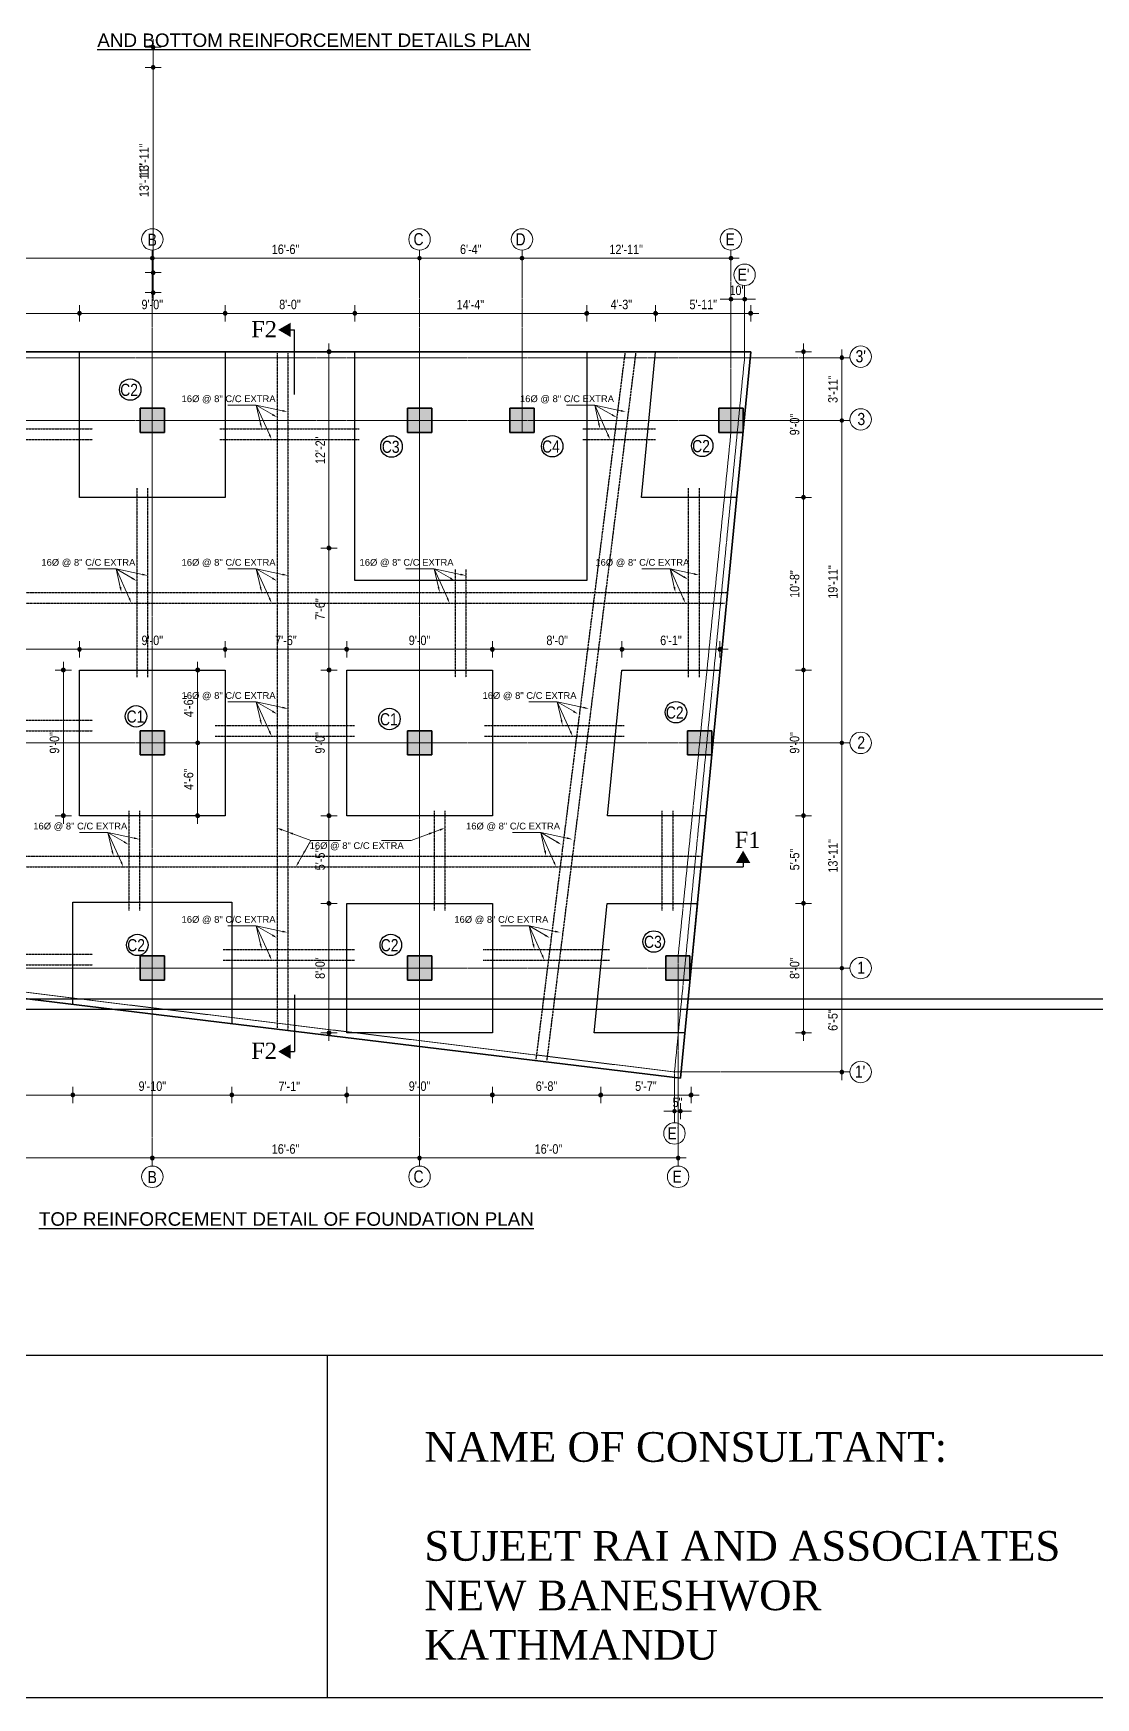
# Model space of a CAD drawing. Header units: inches. Extents: x 57837 to 133168, y 6972 to 27776.
# Drawn here: x 59194 to 59982, y 15631 to 16865 of the extents above; entities that cross this region are included whole.
import ezdxf

# ---------------------------------------------------------------- set-up
doc = ezdxf.new("R2010")
doc.units = ezdxf.units.IN
doc.header["$MEASUREMENT"] = 0
doc.linetypes.add('CENTER', pattern=[2, 1.25, -0.25, 0.25, -0.25])
doc.linetypes.add('CENTER2', pattern=[1.125, 0.75, -0.125, 0.125, -0.125])
for name, color, linetype, lineweight in [('0.15L', 210, 'Continuous', 15), ('CENTER', 9, 'CENTER', 5), ('col', 20, 'Continuous', 35), ('DIM', 2, 'Continuous', 13), ('rod position', 1, 'Continuous', 30)]:
    doc.layers.add(name, color=color, linetype=linetype, lineweight=lineweight)
doc.layers.add('LINE', color=3, linetype='Continuous')
doc.layers.add('text', color=255, linetype='Continuous')
doc.styles.add('Arial', font='arial.ttf', dxfattribs={"height": 6.5})
doc.styles.get("Standard").update_dxf_attribs({"font": 'ARIALN.TTF', "height": 7})
doc.styles.add('style1', font='times.ttf', dxfattribs={"height": 8})

msp = doc.modelspace()

# ---------------------------------------------------------------- hatches: boundary and pattern name
at = {"lineweight": 13}
h = msp.add_hatch(color=256, dxfattribs=at)
edge = h.paths.add_edge_path()
edge.add_arc((59282.6, 16854.7), 1.42, 0, 360)
h = msp.add_hatch(color=256, dxfattribs=at)
edge = h.paths.add_edge_path()
edge.add_arc((59282.6, 16839.8), 1.42, 0, 360)
h = msp.add_hatch(color=256, dxfattribs=at)
edge = h.paths.add_edge_path()
edge.add_arc((59282, 16698.3), 1.42, 0, 360)
h = msp.add_hatch(color=256, dxfattribs=at)
edge = h.paths.add_edge_path()
edge.add_arc((59282, 16698.3), 1.42, 0, 360)
h = msp.add_hatch(color=256, dxfattribs=at)
edge = h.paths.add_edge_path()
edge.add_arc((59480.2, 16698.3), 1.42, 0, 360)
h = msp.add_hatch(color=256, dxfattribs=at)
edge = h.paths.add_edge_path()
edge.add_arc((59480.2, 16698.3), 1.42, 0, 360)
h = msp.add_hatch(color=256, dxfattribs=at)
edge = h.paths.add_edge_path()
edge.add_arc((59556.2, 16698.3), 1.42, 0, 360)
h = msp.add_hatch(color=256, dxfattribs=at)
edge = h.paths.add_edge_path()
edge.add_arc((59556.2, 16698.3), 1.42, 0, 360)
h = msp.add_hatch(color=256, dxfattribs=at)
edge = h.paths.add_edge_path()
edge.add_arc((59711.2, 16698.3), 1.42, 0, 360)
h = msp.add_hatch(color=256, dxfattribs=at)
edge = h.paths.add_edge_path()
edge.add_arc((59282.6, 16687.6), 1.42, 0, 360)
h = msp.add_hatch(color=256, dxfattribs=at)
edge = h.paths.add_edge_path()
edge.add_arc((59282.6, 16672.8), 1.42, 0, 360)
h = msp.add_hatch(color=256, dxfattribs=at)
edge = h.paths.add_edge_path()
edge.add_arc((59228, 16657.4), 1.42, 0, 360)
h = msp.add_hatch(color=256, dxfattribs=at)
edge = h.paths.add_edge_path()
edge.add_arc((59228, 16657.4), 1.42, 0, 360)
h = msp.add_hatch(color=256, dxfattribs=at)
edge = h.paths.add_edge_path()
edge.add_arc((59336, 16657.4), 1.42, 0, 360)
h = msp.add_hatch(color=256, dxfattribs=at)
edge = h.paths.add_edge_path()
edge.add_arc((59336, 16657.4), 1.42, 0, 360)
h = msp.add_hatch(color=256, dxfattribs=at)
edge = h.paths.add_edge_path()
edge.add_arc((59432.2, 16657.4), 1.42, 0, 360)
h = msp.add_hatch(color=256, dxfattribs=at)
edge = h.paths.add_edge_path()
edge.add_arc((59432.2, 16657.4), 1.42, 0, 360)
h = msp.add_hatch(color=256, dxfattribs=at)
edge = h.paths.add_edge_path()
edge.add_arc((59604.2, 16657.4), 1.42, 0, 360)
h = msp.add_hatch(color=256, dxfattribs=at)
edge = h.paths.add_edge_path()
edge.add_arc((59604.2, 16657.4), 1.42, 0, 360)
h = msp.add_hatch(color=256, dxfattribs=at)
edge = h.paths.add_edge_path()
edge.add_arc((59655.3, 16657.4), 1.42, 0, 360)
h = msp.add_hatch(color=256, dxfattribs=at)
edge = h.paths.add_edge_path()
edge.add_arc((59655.3, 16657.4), 1.42, 0, 360)
h = msp.add_hatch(color=256, dxfattribs=at)
edge = h.paths.add_edge_path()
edge.add_arc((59711.2, 16667.9), 1.42, 0, 360)
h = msp.add_hatch(color=256, dxfattribs=at)
edge = h.paths.add_edge_path()
edge.add_arc((59721.3, 16667.9), 1.42, 0, 360)
h = msp.add_hatch(color=256, dxfattribs=at)
edge = h.paths.add_edge_path()
edge.add_arc((59725.8, 16657.4), 1.42, 0, 360)
h = msp.add_hatch(color=256, dxfattribs=at)
edge = h.paths.add_edge_path()
edge.add_arc((59413, 16629), 1.42, 0, 360)
h = msp.add_hatch(color=256, dxfattribs=at)
edge = h.paths.add_edge_path()
edge.add_arc((59765, 16629), 1.42, 0, 360)
h = msp.add_hatch(color=256, dxfattribs=at)
edge = h.paths.add_edge_path()
edge.add_arc((59793.4, 16624.5), 1.42, 0, 360)
h = msp.add_hatch(color=256, dxfattribs=at)
edge = h.paths.add_edge_path()
edge.add_arc((59793.4, 16578), 1.42, 0, 360)
h = msp.add_hatch(color=256, dxfattribs=at)
edge = h.paths.add_edge_path()
edge.add_arc((59793.4, 16578), 1.42, 0, 360)
h = msp.add_hatch(color=256, dxfattribs=at)
edge = h.paths.add_edge_path()
edge.add_arc((59765, 16521), 1.42, 0, 360)
h = msp.add_hatch(color=256, dxfattribs=at)
edge = h.paths.add_edge_path()
edge.add_arc((59765, 16521), 1.42, 0, 360)
h = msp.add_hatch(color=256, dxfattribs=at)
edge = h.paths.add_edge_path()
edge.add_arc((59413, 16483.4), 1.42, 0, 360)
h = msp.add_hatch(color=256, dxfattribs=at)
edge = h.paths.add_edge_path()
edge.add_arc((59413, 16483.4), 1.42, 0, 360)
h = msp.add_hatch(color=256, dxfattribs=at)
edge = h.paths.add_edge_path()
edge.add_arc((59228, 16408.4), 1.42, 0, 360)
h = msp.add_hatch(color=256, dxfattribs=at)
edge = h.paths.add_edge_path()
edge.add_arc((59228, 16408.4), 1.42, 0, 360)
h = msp.add_hatch(color=256, dxfattribs=at)
edge = h.paths.add_edge_path()
edge.add_arc((59336, 16408.4), 1.42, 0, 360)
h = msp.add_hatch(color=256, dxfattribs=at)
edge = h.paths.add_edge_path()
edge.add_arc((59336, 16408.4), 1.42, 0, 360)
h = msp.add_hatch(color=256, dxfattribs=at)
edge = h.paths.add_edge_path()
edge.add_arc((59426.2, 16408.4), 1.42, 0, 360)
h = msp.add_hatch(color=256, dxfattribs=at)
edge = h.paths.add_edge_path()
edge.add_arc((59426.2, 16408.4), 1.42, 0, 360)
h = msp.add_hatch(color=256, dxfattribs=at)
edge = h.paths.add_edge_path()
edge.add_arc((59534.2, 16408.4), 1.42, 0, 360)
h = msp.add_hatch(color=256, dxfattribs=at)
edge = h.paths.add_edge_path()
edge.add_arc((59534.2, 16408.4), 1.42, 0, 360)
h = msp.add_hatch(color=256, dxfattribs=at)
edge = h.paths.add_edge_path()
edge.add_arc((59630.3, 16408.4), 1.42, 0, 360)
h = msp.add_hatch(color=256, dxfattribs=at)
edge = h.paths.add_edge_path()
edge.add_arc((59630.3, 16408.4), 1.42, 0, 360)
h = msp.add_hatch(color=256, dxfattribs=at)
edge = h.paths.add_edge_path()
edge.add_arc((59703, 16408.4), 1.42, 0, 360)
h = msp.add_hatch(color=256, dxfattribs=at)
edge = h.paths.add_edge_path()
edge.add_arc((59216, 16393), 1.42, 0, 360)
h = msp.add_hatch(color=256, dxfattribs=at)
edge = h.paths.add_edge_path()
edge.add_arc((59315.6, 16393), 1.42, 0, 360)
h = msp.add_hatch(color=256, dxfattribs=at)
edge = h.paths.add_edge_path()
edge.add_arc((59413, 16393), 1.42, 0, 360)
h = msp.add_hatch(color=256, dxfattribs=at)
edge = h.paths.add_edge_path()
edge.add_arc((59413, 16393), 1.42, 0, 360)
h = msp.add_hatch(color=256, dxfattribs=at)
edge = h.paths.add_edge_path()
edge.add_arc((59765, 16393), 1.42, 0, 360)
h = msp.add_hatch(color=256, dxfattribs=at)
edge = h.paths.add_edge_path()
edge.add_arc((59765, 16393), 1.42, 0, 360)
h = msp.add_hatch(color=256, dxfattribs=at)
edge = h.paths.add_edge_path()
edge.add_arc((59315.6, 16339), 1.42, 0, 360)
h = msp.add_hatch(color=256, dxfattribs=at)
edge = h.paths.add_edge_path()
edge.add_arc((59315.6, 16339), 1.42, 0, 360)
h = msp.add_hatch(color=256, dxfattribs=at)
edge = h.paths.add_edge_path()
edge.add_arc((59793.4, 16339), 1.42, 0, 360)
h = msp.add_hatch(color=256, dxfattribs=at)
edge = h.paths.add_edge_path()
edge.add_arc((59793.4, 16339), 1.42, 0, 360)
h = msp.add_hatch(color=256, dxfattribs=at)
edge = h.paths.add_edge_path()
edge.add_arc((59216, 16285), 1.42, 0, 360)
h = msp.add_hatch(color=256, dxfattribs=at)
edge = h.paths.add_edge_path()
edge.add_arc((59315.6, 16285), 1.42, 0, 360)
h = msp.add_hatch(color=256, dxfattribs=at)
edge = h.paths.add_edge_path()
edge.add_arc((59413, 16285), 1.42, 0, 360)
h = msp.add_hatch(color=256, dxfattribs=at)
edge = h.paths.add_edge_path()
edge.add_arc((59413, 16285), 1.42, 0, 360)
h = msp.add_hatch(color=256, dxfattribs=at)
edge = h.paths.add_edge_path()
edge.add_arc((59765, 16285), 1.42, 0, 360)
h = msp.add_hatch(color=256, dxfattribs=at)
edge = h.paths.add_edge_path()
edge.add_arc((59765, 16285), 1.42, 0, 360)
h = msp.add_hatch(color=256, dxfattribs=at)
edge = h.paths.add_edge_path()
edge.add_arc((59413, 16220), 1.42, 0, 360)
h = msp.add_hatch(color=256, dxfattribs=at)
edge = h.paths.add_edge_path()
edge.add_arc((59413, 16220), 1.42, 0, 360)
h = msp.add_hatch(color=256, dxfattribs=at)
edge = h.paths.add_edge_path()
edge.add_arc((59765, 16220), 1.42, 0, 360)
h = msp.add_hatch(color=256, dxfattribs=at)
edge = h.paths.add_edge_path()
edge.add_arc((59765, 16220), 1.42, 0, 360)
h = msp.add_hatch(color=256, dxfattribs=at)
edge = h.paths.add_edge_path()
edge.add_arc((59793.4, 16172), 1.42, 0, 360)
h = msp.add_hatch(color=256, dxfattribs=at)
edge = h.paths.add_edge_path()
edge.add_arc((59793.4, 16172), 1.42, 0, 360)
h = msp.add_hatch(color=256, dxfattribs=at)
edge = h.paths.add_edge_path()
edge.add_arc((59413, 16124), 1.42, 0, 360)
h = msp.add_hatch(color=256, dxfattribs=at)
edge = h.paths.add_edge_path()
edge.add_arc((59765, 16124), 1.42, 0, 360)
h = msp.add_hatch(color=256, dxfattribs=at)
edge = h.paths.add_edge_path()
edge.add_arc((59793.4, 16095), 1.42, 0, 360)
h = msp.add_hatch(color=256, dxfattribs=at)
edge = h.paths.add_edge_path()
edge.add_arc((59223, 16077.9), 1.42, 0, 360)
h = msp.add_hatch(color=256, dxfattribs=at)
edge = h.paths.add_edge_path()
edge.add_arc((59223, 16077.9), 1.42, 0, 360)
h = msp.add_hatch(color=256, dxfattribs=at)
edge = h.paths.add_edge_path()
edge.add_arc((59341, 16077.9), 1.42, 0, 360)
h = msp.add_hatch(color=256, dxfattribs=at)
edge = h.paths.add_edge_path()
edge.add_arc((59341, 16077.9), 1.42, 0, 360)
h = msp.add_hatch(color=256, dxfattribs=at)
edge = h.paths.add_edge_path()
edge.add_arc((59426.2, 16077.9), 1.42, 0, 360)
h = msp.add_hatch(color=256, dxfattribs=at)
edge = h.paths.add_edge_path()
edge.add_arc((59426.2, 16077.9), 1.42, 0, 360)
h = msp.add_hatch(color=256, dxfattribs=at)
edge = h.paths.add_edge_path()
edge.add_arc((59534.2, 16077.9), 1.42, 0, 360)
h = msp.add_hatch(color=256, dxfattribs=at)
edge = h.paths.add_edge_path()
edge.add_arc((59534.2, 16077.9), 1.42, 0, 360)
h = msp.add_hatch(color=256, dxfattribs=at)
edge = h.paths.add_edge_path()
edge.add_arc((59614.6, 16077.9), 1.42, 0, 360)
h = msp.add_hatch(color=256, dxfattribs=at)
edge = h.paths.add_edge_path()
edge.add_arc((59614.6, 16077.9), 1.42, 0, 360)
h = msp.add_hatch(color=256, dxfattribs=at)
edge = h.paths.add_edge_path()
edge.add_arc((59681.6, 16077.9), 1.42, 0, 360)
h = msp.add_hatch(color=256, dxfattribs=at)
edge = h.paths.add_edge_path()
edge.add_arc((59669.3, 16065.9), 1.42, 0, 360)
h = msp.add_hatch(color=256, dxfattribs=at)
edge = h.paths.add_edge_path()
edge.add_arc((59673.8, 16065.9), 1.42, 0, 360)
h = msp.add_hatch(color=256, dxfattribs=at)
edge = h.paths.add_edge_path()
edge.add_arc((59282, 16031.3), 1.42, 0, 360)
h = msp.add_hatch(color=256, dxfattribs=at)
edge = h.paths.add_edge_path()
edge.add_arc((59282, 16031.3), 1.42, 0, 360)
h = msp.add_hatch(color=256, dxfattribs=at)
edge = h.paths.add_edge_path()
edge.add_arc((59480.2, 16031.3), 1.42, 0, 360)
h = msp.add_hatch(color=256, dxfattribs=at)
edge = h.paths.add_edge_path()
edge.add_arc((59480.2, 16031.3), 1.42, 0, 360)
h = msp.add_hatch(color=256, dxfattribs=at)
edge = h.paths.add_edge_path()
edge.add_arc((59672, 16031.3), 1.42, 0, 360)
at = {"layer": 'col'}
h = msp.add_hatch(color=256, dxfattribs=at)
h.paths.add_polyline_path([(59273, 16569), (59291, 16569), (59291, 16587), (59273, 16587)])
h.paths.add_polyline_path([(59273, 16163), (59291, 16163), (59291, 16181), (59273, 16181)])
h.paths.add_polyline_path([(59075, 16163), (59093, 16163), (59093, 16181), (59075, 16181)])
h.paths.add_polyline_path([(59075, 16569), (59093, 16569), (59093, 16587), (59075, 16587)])
h.paths.add_polyline_path([(59075, 16330), (59093, 16330), (59093, 16348), (59075, 16348)])
h.paths.add_polyline_path([(59273, 16330), (59291, 16330), (59291, 16348), (59273, 16348)])
h.paths.add_polyline_path([(59662.8, 16163), (59680.8, 16163), (59680.8, 16181), (59662.8, 16181)])
h.paths.add_polyline_path([(59679, 16330), (59697, 16330), (59697, 16348), (59679, 16348)])
h.paths.add_polyline_path([(59471.2, 16163), (59489.2, 16163), (59489.2, 16181), (59471.2, 16181)])
h.paths.add_polyline_path([(59471.2, 16330), (59489.2, 16330), (59489.2, 16348), (59471.2, 16348)])
h.paths.add_polyline_path([(59702.2, 16569), (59720.2, 16569), (59720.2, 16587), (59702.2, 16587)])
h.paths.add_polyline_path([(59547.2, 16569), (59565.2, 16569), (59565.2, 16587), (59547.2, 16587)])
h.paths.add_polyline_path([(59471.2, 16569), (59489.2, 16569), (59489.2, 16587), (59471.2, 16587)])

# ---------------------------------------------------------------- linework, layer by layer
at = {"lineweight": 13}
for p, q in [((59282.6, 16848.7), (59282.6, 16860.7)), ((59276.6, 16854.7), (59288.6, 16854.7)), ((59282.6, 16833.8), (59282.6, 16845.8)), ((59276.6, 16839.8), (59288.6, 16839.8)), ((59276, 16698.3), (59288, 16698.3)), ((59288, 16698.3), (59276, 16698.3)), ((59282, 16704.3), (59282, 16692.3)), ((59282, 16692.3), (59282, 16704.3)), ((59486.2, 16698.3), (59474.2, 16698.3)), ((59474.2, 16698.3), (59486.2, 16698.3)), ((59480.2, 16692.3), (59480.2, 16704.3)), ((59480.2, 16704.3), (59480.2, 16692.3)), ((59550.2, 16698.3), (59562.2, 16698.3)), ((59562.2, 16698.3), (59550.2, 16698.3)), ((59556.2, 16704.3), (59556.2, 16692.3)), ((59556.2, 16692.3), (59556.2, 16704.3)), ((59705.2, 16698.3), (59717.2, 16698.3)), ((59711.2, 16704.3), (59711.2, 16692.3)), ((59288.6, 16687.6), (59276.6, 16687.6)), ((59282.6, 16693.6), (59282.6, 16681.6)), ((59288.6, 16672.8), (59276.6, 16672.8)), ((59282.6, 16678.8), (59282.6, 16666.8)), ((59711.2, 16673.9), (59711.2, 16661.9)), ((59721.3, 16661.9), (59721.3, 16673.9)), ((59228, 16651.4), (59228, 16663.4)), ((59228, 16663.4), (59228, 16651.4)), ((59336, 16651.4), (59336, 16663.4)), ((59336, 16663.4), (59336, 16651.4)), ((59432.2, 16651.4), (59432.2, 16663.4)), ((59432.2, 16663.4), (59432.2, 16651.4)), ((59604.2, 16651.4), (59604.2, 16663.4)), ((59604.2, 16663.4), (59604.2, 16651.4)), ((59655.3, 16651.4), (59655.3, 16663.4)), ((59655.3, 16663.4), (59655.3, 16651.4)), ((59705.2, 16667.9), (59717.2, 16667.9)), ((59727.3, 16667.9), (59715.3, 16667.9)), ((59725.8, 16663.4), (59725.8, 16651.4)), ((59234, 16657.4), (59222, 16657.4)), ((59222, 16657.4), (59234, 16657.4)), ((59342, 16657.4), (59330, 16657.4)), ((59330, 16657.4), (59342, 16657.4)), ((59438.2, 16657.4), (59426.2, 16657.4)), ((59426.2, 16657.4), (59438.2, 16657.4)), ((59610.2, 16657.4), (59598.2, 16657.4)), ((59598.2, 16657.4), (59610.2, 16657.4)), ((59661.3, 16657.4), (59649.3, 16657.4)), ((59649.3, 16657.4), (59661.3, 16657.4)), ((59719.8, 16657.4), (59731.8, 16657.4)), ((59413, 16623), (59413, 16635)), ((59765, 16623), (59765, 16635)), ((59407, 16629), (59419, 16629)), ((59759, 16629), (59771, 16629)), ((59787.4, 16624.5), (59799.4, 16624.5)), ((59793.4, 16618.5), (59793.4, 16630.5)), ((59787.4, 16578), (59799.4, 16578)), ((59799.4, 16578), (59787.4, 16578)), ((59793.4, 16572), (59793.4, 16584)), ((59793.4, 16584), (59793.4, 16572)), ((59765, 16515), (59765, 16527)), ((59765, 16527), (59765, 16515)), ((59759, 16521), (59771, 16521)), ((59771, 16521), (59759, 16521)), ((59413, 16489.4), (59413, 16477.4)), ((59413, 16477.4), (59413, 16489.4)), ((59419, 16483.4), (59407, 16483.4)), ((59407, 16483.4), (59419, 16483.4)), ((59228, 16402.4), (59228, 16414.4)), ((59228, 16414.4), (59228, 16402.4)), ((59336, 16414.4), (59336, 16402.4)), ((59336, 16402.4), (59336, 16414.4)), ((59426.2, 16402.4), (59426.2, 16414.4)), ((59426.2, 16414.4), (59426.2, 16402.4)), ((59534.2, 16414.4), (59534.2, 16402.4)), ((59534.2, 16402.4), (59534.2, 16414.4)), ((59630.3, 16414.4), (59630.3, 16402.4)), ((59630.3, 16402.4), (59630.3, 16414.4)), ((59703, 16414.4), (59703, 16402.4)), ((59216, 16387), (59216, 16399)), ((59234, 16408.4), (59222, 16408.4)), ((59222, 16408.4), (59234, 16408.4)), ((59315.6, 16387), (59315.6, 16399)), ((59330, 16408.4), (59342, 16408.4)), ((59342, 16408.4), (59330, 16408.4)), ((59413, 16387), (59413, 16399)), ((59413, 16399), (59413, 16387)), ((59432.2, 16408.4), (59420.2, 16408.4)), ((59420.2, 16408.4), (59432.2, 16408.4)), ((59528.2, 16408.4), (59540.2, 16408.4)), ((59540.2, 16408.4), (59528.2, 16408.4)), ((59624.3, 16408.4), (59636.3, 16408.4)), ((59636.3, 16408.4), (59624.3, 16408.4)), ((59697, 16408.4), (59709, 16408.4)), ((59765, 16387), (59765, 16399)), ((59765, 16399), (59765, 16387)), ((59210, 16393), (59222, 16393)), ((59309.6, 16393), (59321.6, 16393)), ((59407, 16393), (59419, 16393)), ((59419, 16393), (59407, 16393)), ((59759, 16393), (59771, 16393)), ((59771, 16393), (59759, 16393)), ((59309.6, 16339), (59321.6, 16339)), ((59321.6, 16339), (59309.6, 16339)), ((59315.6, 16333), (59315.6, 16345)), ((59315.6, 16345), (59315.6, 16333)), ((59787.4, 16339), (59799.4, 16339)), ((59799.4, 16339), (59787.4, 16339)), ((59793.4, 16333), (59793.4, 16345)), ((59793.4, 16345), (59793.4, 16333)), ((59216, 16291), (59216, 16279)), ((59315.6, 16291), (59315.6, 16279)), ((59413, 16291), (59413, 16279)), ((59413, 16279), (59413, 16291)), ((59765, 16291), (59765, 16279)), ((59765, 16279), (59765, 16291)), ((59222, 16285), (59210, 16285)), ((59321.6, 16285), (59309.6, 16285)), ((59419, 16285), (59407, 16285)), ((59407, 16285), (59419, 16285)), ((59771, 16285), (59759, 16285)), ((59759, 16285), (59771, 16285)), ((59419, 16220), (59407, 16220)), ((59407, 16220), (59419, 16220)), ((59413, 16226), (59413, 16214)), ((59413, 16214), (59413, 16226)), ((59759, 16220), (59771, 16220)), ((59771, 16220), (59759, 16220)), ((59765, 16214), (59765, 16226)), ((59765, 16226), (59765, 16214)), ((59793.4, 16178), (59793.4, 16166)), ((59793.4, 16166), (59793.4, 16178)), ((59799.4, 16172), (59787.4, 16172)), ((59787.4, 16172), (59799.4, 16172)), ((59413, 16130), (59413, 16118)), ((59765, 16130), (59765, 16118)), ((59419, 16124), (59407, 16124)), ((59771, 16124), (59759, 16124)), ((59799.4, 16095), (59787.4, 16095)), ((59793.4, 16101), (59793.4, 16089)), ((59223, 16071.9), (59223, 16083.9)), ((59223, 16083.9), (59223, 16071.9)), ((59341, 16071.9), (59341, 16083.9)), ((59341, 16083.9), (59341, 16071.9)), ((59426.2, 16071.9), (59426.2, 16083.9)), ((59426.2, 16083.9), (59426.2, 16071.9)), ((59534.2, 16071.9), (59534.2, 16083.9)), ((59534.2, 16083.9), (59534.2, 16071.9)), ((59614.6, 16071.9), (59614.6, 16083.9)), ((59614.6, 16083.9), (59614.6, 16071.9)), ((59681.6, 16083.9), (59681.6, 16071.9)), ((59229, 16077.9), (59217, 16077.9)), ((59217, 16077.9), (59229, 16077.9)), ((59347, 16077.9), (59335, 16077.9)), ((59335, 16077.9), (59347, 16077.9)), ((59432.2, 16077.9), (59420.2, 16077.9)), ((59420.2, 16077.9), (59432.2, 16077.9)), ((59540.2, 16077.9), (59528.2, 16077.9)), ((59528.2, 16077.9), (59540.2, 16077.9)), ((59620.6, 16077.9), (59608.6, 16077.9)), ((59608.6, 16077.9), (59620.6, 16077.9)), ((59663.3, 16065.9), (59675.3, 16065.9)), ((59679.8, 16065.9), (59667.8, 16065.9)), ((59669.3, 16071.9), (59669.3, 16059.9)), ((59673.8, 16059.9), (59673.8, 16071.9)), ((59675.6, 16077.9), (59687.6, 16077.9)), ((59276, 16031.3), (59288, 16031.3)), ((59288, 16031.3), (59276, 16031.3)), ((59282, 16037.3), (59282, 16025.3)), ((59282, 16025.3), (59282, 16037.3)), ((59474.2, 16031.3), (59486.2, 16031.3)), ((59486.2, 16031.3), (59474.2, 16031.3)), ((59480.2, 16037.3), (59480.2, 16025.3)), ((59480.2, 16025.3), (59480.2, 16037.3)), ((59666, 16031.3), (59678, 16031.3)), ((59672, 16037.3), (59672, 16025.3))]:
    msp.add_line(p, q, dxfattribs=at)
at = {"color": 6}
for p, q in [((59228, 16629), (59336, 16629)), ((59228, 16521), (59228, 16629)), ((59336, 16629), (59336, 16521)), ((59432.2, 16629), (59604.2, 16629)), ((59432.2, 16459.4), (59432.2, 16629)), ((59604.2, 16629), (59604.2, 16459.4)), ((59644.8, 16521), (59655.3, 16629)), ((59655.3, 16629), (59725.8, 16629)), ((59725.8, 16629), (59715.4, 16521)), ((59336, 16521), (59228, 16521)), ((59715.4, 16521), (59644.8, 16521)), ((59604.2, 16459.4), (59432.2, 16459.4)), ((59228, 16393), (59336, 16393)), ((59228, 16285), (59228, 16393)), ((59336, 16393), (59336, 16285)), ((59426.2, 16393), (59534.2, 16393)), ((59426.2, 16285), (59426.2, 16393)), ((59534.2, 16393), (59534.2, 16285)), ((59619.7, 16285), (59630.3, 16393)), ((59630.3, 16393), (59703, 16393)), ((59703, 16393), (59692.6, 16285)), ((59336, 16285), (59228, 16285)), ((59534.2, 16285), (59426.2, 16285)), ((59692.6, 16285), (59619.7, 16285)), ((59223, 16221), (59341, 16221)), ((59223, 16145.1), (59223, 16221)), ((59341, 16221), (59341, 16130.8)), ((59426.2, 16220), (59534.2, 16220)), ((59426.2, 16124), (59426.2, 16220)), ((59534.2, 16220), (59534.2, 16124)), ((59609.8, 16124), (59619.3, 16220)), ((59619.3, 16220), (59686.3, 16220)), ((59686.3, 16220), (59677, 16124)), ((59341, 16130.8), (59223, 16145.1)), ((59534.2, 16124), (59426.2, 16124)), ((59677, 16124), (59609.8, 16124))]:
    msp.add_line(p, q, dxfattribs=at)
for p, q in [((58634.5, 16149.3), (61514.5, 16149.3)), ((58634.5, 16149.3), (61514.5, 16149.3)), ((58634.5, 16141.6), (61514.5, 16141.6)), ((60290.4, 15884.7), (58634.5, 15884.7)), ((59411.6, 15884.7), (59411.6, 15631.1))]:
    msp.add_line(p, q)
at = {"color": 1}
msp.add_line((61514.5, 15631.1), (58634.5, 15631.1), dxfattribs=at)
at = {"lineweight": 13}
for centre in [(59282.6, 16854.7), (59282.6, 16839.8), (59282, 16698.3), (59282, 16698.3), (59480.2, 16698.3), (59480.2, 16698.3), (59556.2, 16698.3), (59556.2, 16698.3), (59711.2, 16698.3), (59282.6, 16687.6), (59282.6, 16672.8), (59228, 16657.4), (59228, 16657.4), (59336, 16657.4), (59336, 16657.4), (59432.2, 16657.4), (59432.2, 16657.4), (59604.2, 16657.4), (59604.2, 16657.4), (59655.3, 16657.4), (59655.3, 16657.4), (59711.2, 16667.9), (59721.3, 16667.9), (59725.8, 16657.4), (59413, 16629), (59765, 16629), (59793.4, 16624.5), (59793.4, 16578), (59793.4, 16578), (59765, 16521), (59765, 16521), (59413, 16483.4), (59413, 16483.4), (59228, 16408.4), (59228, 16408.4), (59336, 16408.4), (59336, 16408.4), (59426.2, 16408.4), (59426.2, 16408.4), (59534.2, 16408.4), (59534.2, 16408.4), (59630.3, 16408.4), (59630.3, 16408.4), (59703, 16408.4), (59216, 16393), (59315.6, 16393), (59413, 16393), (59413, 16393), (59765, 16393), (59765, 16393), (59315.6, 16339), (59315.6, 16339), (59793.4, 16339), (59793.4, 16339), (59216, 16285), (59315.6, 16285), (59413, 16285), (59413, 16285), (59765, 16285), (59765, 16285), (59413, 16220), (59413, 16220), (59765, 16220), (59765, 16220), (59793.4, 16172), (59793.4, 16172), (59413, 16124), (59765, 16124), (59793.4, 16095), (59223, 16077.9), (59223, 16077.9), (59341, 16077.9), (59341, 16077.9), (59426.2, 16077.9), (59426.2, 16077.9), (59534.2, 16077.9), (59534.2, 16077.9), (59614.6, 16077.9), (59614.6, 16077.9), (59681.6, 16077.9), (59669.3, 16065.9), (59673.8, 16065.9), (59282, 16031.3), (59282, 16031.3), (59480.2, 16031.3), (59480.2, 16031.3), (59672, 16031.3)]:
    msp.add_circle(centre, 1.42, dxfattribs=at)
at = {"layer": '0.15L', "lineweight": 18}
for centre in [(59282, 16712.2), (59480.2, 16712.2), (59556.2, 16712.2), (59711.2, 16712.2), (59721.3, 16686), (59807.4, 16625.3), (59807.4, 16578.8), (59807.4, 16339), (59807.4, 16172), (59807.4, 16095), (59669.3, 16049.4), (59282, 16017.3), (59480.2, 16017.3), (59672, 16017.3)]:
    msp.add_circle(centre, 7.95, dxfattribs=at)
at = {"layer": 'CENTER'}
for p, q in [((59282, 16698.3), (59282, 16031.3)), ((59480.2, 16698.3), (59480.2, 16031.3)), ((59556.2, 16704.3), (59556.2, 16569)), ((59711.2, 16569.4), (59711.2, 16698.3)), ((59799.4, 16578), (58946.6, 16578)), ((59672, 16181), (59711.2, 16569.4)), ((59799.4, 16339), (58946.6, 16339)), ((59672, 16031.3), (59672, 16181)), ((59799.4, 16172), (58946.6, 16172))]:
    msp.add_line(p, q, dxfattribs=at)
at = {"layer": 'CENTER', "color": 8, "true_color": 0x707070}
for p, q in [((59721.3, 16678), (59721.3, 16624.5)), ((59799.4, 16624.5), (58946.6, 16624.5)), ((59721.3, 16624.5), (59669.3, 16095)), ((59019.7, 16174.8), (59669.3, 16095)), ((59669.3, 16095), (59799.4, 16095)), ((59669.3, 16095), (59669.3, 16057.4))]:
    msp.add_line(p, q, dxfattribs=at)
at = {"layer": 'col'}
for p, q in [((59725.8, 16629), (59062, 16629)), ((59673.8, 16090.5), (59725.8, 16629)), ((59291, 16587), (59273, 16587)), ((59273, 16587), (59273, 16569)), ((59291, 16569), (59291, 16587)), ((59489.2, 16587), (59471.2, 16587)), ((59471.2, 16587), (59471.2, 16569)), ((59489.2, 16569), (59489.2, 16587)), ((59565.2, 16587), (59547.2, 16587)), ((59547.2, 16587), (59547.2, 16569)), ((59565.2, 16569), (59565.2, 16587)), ((59720.2, 16587), (59702.2, 16587)), ((59702.2, 16587), (59702.2, 16569)), ((59720.2, 16569), (59720.2, 16587)), ((59273, 16569), (59291, 16569)), ((59471.2, 16569), (59489.2, 16569)), ((59547.2, 16569), (59565.2, 16569)), ((59702.2, 16569), (59720.2, 16569)), ((59291, 16348), (59273, 16348)), ((59273, 16348), (59273, 16330)), ((59291, 16330), (59291, 16348)), ((59489.2, 16348), (59471.2, 16348)), ((59471.2, 16348), (59471.2, 16330)), ((59489.2, 16330), (59489.2, 16348)), ((59697, 16348), (59679, 16348)), ((59679, 16348), (59679, 16330)), ((59697, 16330), (59697, 16348)), ((59273, 16330), (59291, 16330)), ((59471.2, 16330), (59489.2, 16330)), ((59679, 16330), (59697, 16330)), ((59291, 16181), (59273, 16181)), ((59273, 16181), (59273, 16163)), ((59291, 16163), (59291, 16181)), ((59489.2, 16181), (59471.2, 16181)), ((59471.2, 16181), (59471.2, 16163)), ((59489.2, 16163), (59489.2, 16181)), ((59680.8, 16181), (59662.8, 16181)), ((59662.8, 16181), (59662.8, 16163)), ((59680.8, 16163), (59680.8, 16181)), ((59015, 16170.3), (59673.8, 16090.5)), ((59273, 16163), (59291, 16163)), ((59471.2, 16163), (59489.2, 16163)), ((59662.8, 16163), (59680.8, 16163))]:
    msp.add_line(p, q, dxfattribs=at)
at = {"layer": 'DIM'}
for p, q in [((59282.6, 16850.7), (59282.6, 16691.6)), ((59282.6, 16835.8), (59282.6, 16676.8)), ((59088, 16698.3), (59278, 16698.3)), ((59476.2, 16698.3), (59286, 16698.3)), ((59484.2, 16698.3), (59552.2, 16698.3)), ((59560.2, 16698.3), (59707.2, 16698.3)), ((59707.2, 16667.9), (59703.2, 16667.9)), ((59711.2, 16667.9), (59721.3, 16667.9)), ((59725.3, 16667.9), (59729.3, 16667.9)), ((59224, 16657.4), (59147, 16657.4)), ((59332, 16657.4), (59232, 16657.4)), ((59428.2, 16657.4), (59340, 16657.4)), ((59600.2, 16657.4), (59436.2, 16657.4)), ((59651.3, 16657.4), (59608.2, 16657.4)), ((59721.8, 16657.4), (59659.3, 16657.4)), ((59413, 16625), (59413, 16487.4)), ((59765, 16525), (59765, 16625)), ((59793.4, 16620.5), (59793.4, 16582)), ((59793.4, 16343), (59793.4, 16574)), ((59765, 16397), (59765, 16517)), ((59413, 16479.4), (59413, 16397)), ((59147, 16408.4), (59224, 16408.4)), ((59232, 16408.4), (59332, 16408.4)), ((59340, 16408.4), (59422.2, 16408.4)), ((59430.2, 16408.4), (59530.2, 16408.4)), ((59538.2, 16408.4), (59626.3, 16408.4)), ((59634.3, 16408.4), (59699, 16408.4)), ((59216, 16289), (59216, 16389)), ((59315.6, 16343), (59315.6, 16389)), ((59413, 16389), (59413, 16289)), ((59765, 16289), (59765, 16389)), ((59315.6, 16335), (59315.6, 16289)), ((59793.4, 16176), (59793.4, 16335)), ((59413, 16281), (59413, 16224)), ((59765, 16281), (59765, 16224)), ((59413, 16216), (59413, 16128)), ((59765, 16128), (59765, 16216)), ((59793.4, 16168), (59793.4, 16099)), ((59219, 16077.9), (59147, 16077.9)), ((59337, 16077.9), (59227, 16077.9)), ((59422.2, 16077.9), (59345, 16077.9)), ((59530.2, 16077.9), (59430.2, 16077.9)), ((59610.6, 16077.9), (59538.2, 16077.9)), ((59677.6, 16077.9), (59618.6, 16077.9)), ((59665.3, 16065.9), (59661.3, 16065.9)), ((59669.3, 16065.9), (59673.8, 16065.9)), ((59677.8, 16065.9), (59681.8, 16065.9)), ((59088, 16031.3), (59278, 16031.3)), ((59286, 16031.3), (59476.2, 16031.3)), ((59484.2, 16031.3), (59668, 16031.3))]:
    msp.add_line(p, q, dxfattribs=at)
at = {"layer": 'DIM', "lineweight": 13}
for p, q in [((59359.1, 16589.4), (59338.1, 16589.4)), ((59359.1, 16589.4), (59338.1, 16589.4)), ((59359.1, 16589.4), (59338.1, 16589.4)), ((59359.1, 16589.4), (59338.1, 16589.4)), ((59368.9, 16567.5), (59359.1, 16589.4)), ((59378.6, 16585.2), (59359.1, 16589.4)), ((59362.2, 16575.8), (59359.1, 16589.4)), ((59371.1, 16582.4), (59359.1, 16589.4)), ((59610.1, 16589.4), (59589.1, 16589.4)), ((59610.1, 16589.4), (59589.1, 16589.4)), ((59610.1, 16589.4), (59589.1, 16589.4)), ((59610.1, 16589.4), (59589.1, 16589.4)), ((59619.8, 16567.5), (59610.1, 16589.4)), ((59629.5, 16585.2), (59610.1, 16589.4)), ((59613.2, 16575.8), (59610.1, 16589.4)), ((59623, 16582.2), (59610.1, 16589.4)), ((59255.1, 16468), (59234.1, 16468)), ((59255.1, 16468), (59234.1, 16468)), ((59255.1, 16468), (59234.1, 16468)), ((59255.1, 16468), (59234.1, 16468)), ((59264.9, 16446.2), (59255.1, 16468)), ((59274.6, 16463.8), (59255.1, 16468)), ((59258.2, 16454.4), (59255.1, 16468)), ((59267.1, 16461), (59255.1, 16468)), ((59359.1, 16468), (59338.1, 16468)), ((59359.1, 16468), (59338.1, 16468)), ((59359.1, 16468), (59338.1, 16468)), ((59359.1, 16468), (59338.1, 16468)), ((59368.9, 16446.2), (59359.1, 16468)), ((59378.6, 16463.8), (59359.1, 16468)), ((59362.2, 16454.4), (59359.1, 16468)), ((59371.1, 16461), (59359.1, 16468)), ((59491.1, 16468), (59470.1, 16468)), ((59491.1, 16468), (59470.1, 16468)), ((59491.1, 16468), (59470.1, 16468)), ((59491.1, 16468), (59470.1, 16468)), ((59500.9, 16446.2), (59491.1, 16468)), ((59510.6, 16463.8), (59491.1, 16468)), ((59494.2, 16454.4), (59491.1, 16468)), ((59503.1, 16461), (59491.1, 16468)), ((59666, 16468), (59645, 16468)), ((59666, 16468), (59645, 16468)), ((59666, 16468), (59645, 16468)), ((59666, 16468), (59645, 16468)), ((59675.8, 16446.2), (59666, 16468)), ((59683.6, 16464.2), (59666, 16468)), ((59669.1, 16454.4), (59666, 16468)), ((59676.1, 16462.1), (59666, 16468)), ((59359.1, 16369.4), (59338.1, 16369.4)), ((59359.1, 16369.4), (59338.1, 16369.4)), ((59359.1, 16369.4), (59338.1, 16369.4)), ((59359.1, 16369.4), (59338.1, 16369.4)), ((59368.9, 16347.5), (59359.1, 16369.4)), ((59378.6, 16365.2), (59359.1, 16369.4)), ((59362.2, 16355.8), (59359.1, 16369.4)), ((59371.1, 16362.4), (59359.1, 16369.4)), ((59582.3, 16369.4), (59561.3, 16369.4)), ((59582.3, 16369.4), (59561.3, 16369.4)), ((59582.3, 16369.4), (59561.3, 16369.4)), ((59582.3, 16369.4), (59561.3, 16369.4)), ((59592.1, 16347.5), (59582.3, 16369.4)), ((59601.8, 16365.2), (59582.3, 16369.4)), ((59585.4, 16355.8), (59582.3, 16369.4)), ((59594.3, 16362.4), (59582.3, 16369.4)), ((59249.1, 16272.5), (59228.1, 16272.5)), ((59249.1, 16272.5), (59228.1, 16272.5)), ((59249.1, 16272.5), (59228.1, 16272.5)), ((59249.1, 16272.5), (59228.1, 16272.5)), ((59258.9, 16250.7), (59249.1, 16272.5)), ((59268.6, 16268.3), (59249.1, 16272.5)), ((59252.2, 16258.9), (59249.1, 16272.5)), ((59261.1, 16265.5), (59249.1, 16272.5)), ((59378.3, 16274.5), (59399.5, 16266.7)), ((59386.3, 16271.5), (59399.5, 16266.7)), ((59390.5, 16250.5), (59399.5, 16266.7)), ((59395, 16258.5), (59399.5, 16266.7)), ((59399.5, 16266.7), (59421.5, 16266.7)), ((59399.5, 16266.7), (59421.5, 16266.7)), ((59399.5, 16266.7), (59421.5, 16266.7)), ((59399.5, 16266.7), (59421.5, 16266.7)), ((59474, 16266.7), (59452, 16266.7)), ((59474, 16266.7), (59452, 16266.7)), ((59495.3, 16274.5), (59474, 16266.7)), ((59487.3, 16271.5), (59474, 16266.7)), ((59570.1, 16272.5), (59549.1, 16272.5)), ((59570.1, 16272.5), (59549.1, 16272.5)), ((59570.1, 16272.5), (59549.1, 16272.5)), ((59570.1, 16272.5), (59549.1, 16272.5)), ((59579.9, 16250.7), (59570.1, 16272.5)), ((59589.6, 16268.3), (59570.1, 16272.5)), ((59573.2, 16258.9), (59570.1, 16272.5)), ((59582, 16265.5), (59570.1, 16272.5)), ((59359.1, 16203.4), (59338.1, 16203.4)), ((59359.1, 16203.4), (59338.1, 16203.4)), ((59359.1, 16203.4), (59338.1, 16203.4)), ((59359.1, 16203.4), (59338.1, 16203.4)), ((59368.9, 16181.5), (59359.1, 16203.4)), ((59378.6, 16199.2), (59359.1, 16203.4)), ((59362.2, 16189.8), (59359.1, 16203.4)), ((59371.1, 16196.4), (59359.1, 16203.4)), ((59561.4, 16203.4), (59540.4, 16203.4)), ((59561.4, 16203.4), (59540.4, 16203.4)), ((59561.4, 16203.4), (59540.4, 16203.4)), ((59561.4, 16203.4), (59540.4, 16203.4)), ((59571.2, 16181.5), (59561.4, 16203.4)), ((59580.9, 16199.2), (59561.4, 16203.4)), ((59564.5, 16189.8), (59561.4, 16203.4)), ((59573.3, 16196.4), (59561.4, 16203.4))]:
    msp.add_line(p, q, dxfattribs=at)
at = {"layer": 'DIM'}
for points in [[(59384.5, 16639.9), (59375.4, 16645.2), (59384.5, 16650.4)], [(59714.9, 16250), (59720.2, 16259.1), (59725.5, 16250)], [(59384.5, 16104.8), (59375.4, 16110.1), (59384.5, 16115.4)]]:
    msp.add_solid(points, dxfattribs=at)
at = {"layer": 'DIM', "lineweight": 13}
for points in [[(59378.7, 16585.8), (59382.5, 16584.4), (59378.5, 16584.5)], [(59629.7, 16585.8), (59633.4, 16584.4), (59629.4, 16584.5)], [(59362.9, 16575.9), (59363.1, 16571.9), (59361.6, 16575.6)], [(59371.4, 16583), (59374.5, 16580.4), (59370.7, 16581.8)], [(59613.8, 16575.9), (59614.1, 16571.9), (59612.5, 16575.6)], [(59623.3, 16582.7), (59626.5, 16580.2), (59622.7, 16581.6)], [(59369.5, 16567.8), (59370.5, 16563.9), (59368.3, 16567.2)], [(59620.5, 16567.8), (59621.5, 16563.9), (59619.2, 16567.2)], [(59267.4, 16461.6), (59270.5, 16459), (59266.7, 16460.5)], [(59274.7, 16464.5), (59278.5, 16463), (59274.5, 16463.2)], [(59371.4, 16461.6), (59374.5, 16459), (59370.7, 16460.5)], [(59378.7, 16464.5), (59382.5, 16463), (59378.5, 16463.2)], [(59503.4, 16461.6), (59506.5, 16459), (59502.7, 16460.5)], [(59510.7, 16464.5), (59514.5, 16463), (59510.5, 16463.2)], [(59676.4, 16462.7), (59679.5, 16460.1), (59675.7, 16461.6)], [(59683.7, 16464.9), (59687.5, 16463.4), (59683.5, 16463.6)], [(59258.9, 16454.6), (59259.1, 16450.5), (59257.6, 16454.3)], [(59362.9, 16454.6), (59363.1, 16450.5), (59361.6, 16454.3)], [(59494.9, 16454.6), (59495.1, 16450.5), (59493.6, 16454.3)], [(59669.8, 16454.6), (59670, 16450.5), (59668.5, 16454.3)], [(59265.5, 16446.4), (59266.5, 16442.5), (59264.3, 16445.9)], [(59369.5, 16446.4), (59370.5, 16442.5), (59368.3, 16445.9)], [(59501.5, 16446.4), (59502.5, 16442.5), (59500.3, 16445.9)], [(59676.4, 16446.4), (59677.4, 16442.5), (59675.2, 16445.9)], [(59371.4, 16363), (59374.5, 16360.4), (59370.7, 16361.8)], [(59378.7, 16365.8), (59382.5, 16364.4), (59378.5, 16364.5)], [(59594.6, 16363), (59597.7, 16360.4), (59593.9, 16361.8)], [(59601.9, 16365.8), (59605.7, 16364.4), (59601.7, 16364.5)], [(59362.9, 16355.9), (59363.1, 16351.9), (59361.6, 16355.6)], [(59586.1, 16355.9), (59586.3, 16351.9), (59584.8, 16355.6)], [(59369.5, 16347.8), (59370.5, 16343.9), (59368.3, 16347.2)], [(59592.7, 16347.8), (59593.7, 16343.9), (59591.5, 16347.2)], [(59378, 16273.8), (59374.5, 16275.9), (59378.5, 16275.1)], [(59495, 16275.1), (59499, 16275.9), (59495.5, 16273.8)], [(59261.4, 16266.1), (59264.5, 16263.5), (59260.7, 16265)], [(59268.7, 16269), (59272.5, 16267.5), (59268.5, 16267.7)], [(59386, 16270.9), (59382.5, 16272.9), (59386.5, 16272.2)], [(59487, 16272.2), (59491, 16272.9), (59487.5, 16270.9)], [(59582.4, 16266.1), (59585.5, 16263.5), (59581.7, 16265)], [(59589.7, 16269), (59593.5, 16267.5), (59589.4, 16267.7)], [(59252.9, 16259.1), (59253.1, 16255), (59251.6, 16258.8)], [(59259.5, 16250.9), (59260.5, 16247), (59258.3, 16250.4)], [(59395.5, 16258.2), (59393, 16255), (59394.4, 16258.8)], [(59573.9, 16259.1), (59574.1, 16255), (59572.6, 16258.8)], [(59580.5, 16250.9), (59581.5, 16247), (59579.3, 16250.4)], [(59391, 16250.2), (59388.5, 16247), (59389.9, 16250.8)], [(59362.9, 16189.9), (59363.1, 16185.9), (59361.6, 16189.6)], [(59371.4, 16197), (59374.5, 16194.4), (59370.7, 16195.8)], [(59378.7, 16199.8), (59382.5, 16198.4), (59378.5, 16198.5)], [(59565.2, 16189.9), (59565.4, 16185.9), (59563.9, 16189.6)], [(59573.7, 16197), (59576.8, 16194.4), (59573, 16195.8)], [(59581, 16199.8), (59584.8, 16198.4), (59580.7, 16198.5)], [(59369.5, 16181.8), (59370.5, 16177.9), (59368.3, 16181.2)], [(59571.8, 16181.8), (59572.8, 16177.9), (59570.6, 16181.2)]]:
    msp.add_solid(points, dxfattribs=at)
at = {"layer": 'LINE'}
for p, q in [((59384.5, 16645.2), (59387.5, 16645.2)), ((59387.5, 16597.2), (59387.5, 16645.2)), ((59672.2, 16247), (59720.2, 16247)), ((59720.2, 16250), (59720.2, 16247)), ((59387.5, 16152.1), (59387.5, 16110.1)), ((59384.5, 16110.1), (59387.5, 16110.1))]:
    msp.add_line(p, q, dxfattribs=at)
at = {"layer": 'rod position', "color": 6, "linetype": 'CENTER2'}
for p, q in [((59374.5, 16627.9), (59374.5, 16127.4)), ((59382.5, 16627.9), (59382.5, 16126.4)), ((59632.5, 16627.9), (59566.5, 16104.4)), ((59640.5, 16627.9), (59574.5, 16103.4)), ((59134.3, 16571.9), (59237.8, 16571.9)), ((59332, 16571.9), (59435.5, 16571.9)), ((59601.3, 16571.9), (59655.3, 16571.9)), ((59134.3, 16563.9), (59237.8, 16563.9)), ((59332, 16563.9), (59435.5, 16563.9)), ((59601.3, 16563.9), (59655.3, 16563.9)), ((59270.5, 16527.9), (59270.5, 16387.7)), ((59278.5, 16527.9), (59278.5, 16387.7)), ((59679.5, 16527.9), (59679.5, 16387.7)), ((59687.5, 16527.9), (59687.5, 16387.7)), ((59506.5, 16467.4), (59506.5, 16387.7)), ((59514.5, 16467.4), (59514.5, 16387.7)), ((59044, 16450.5), (59708, 16450.5)), ((59043.5, 16442.5), (59706.5, 16442.5)), ((59134.3, 16355.9), (59237.8, 16355.9)), ((59328.5, 16351.9), (59432, 16351.9)), ((59528.5, 16351.9), (59632, 16351.9)), ((59134.3, 16347.9), (59237.8, 16347.9)), ((59328.5, 16343.9), (59432, 16343.9)), ((59528.5, 16343.9), (59632, 16343.9)), ((59264.5, 16288.6), (59264.5, 16214.6)), ((59272.5, 16288.6), (59272.5, 16214.6)), ((59491, 16288.6), (59491, 16214.6)), ((59499, 16288.6), (59499, 16214.6)), ((59660, 16288.6), (59660, 16214.6)), ((59668, 16288.6), (59668, 16214.6)), ((59024.5, 16255), (59688.5, 16255)), ((59023.5, 16247), (59687.5, 16247)), ((59134.3, 16182.4), (59237.8, 16182.4)), ((59334.5, 16185.9), (59432, 16185.9)), ((59334.5, 16177.9), (59432, 16177.9)), ((59527.5, 16185.9), (59621, 16185.9)), ((59527.5, 16177.9), (59621, 16177.9)), ((59134.3, 16174.4), (59237.8, 16174.4))]:
    msp.add_line(p, q, dxfattribs=at)
at = {"layer": 'text', "color": 3}
for centre in [(59265.6, 16600.9), (59459.4, 16558.7), (59578.6, 16558.9), (59689.9, 16559.2), (59269.9, 16358.7), (59457.9, 16356.7), (59670.4, 16361.7), (59270.9, 16189.2), (59458.9, 16189.2), (59653.9, 16191.7)]:
    msp.add_circle(centre, 7.96, dxfattribs=at)

# ---------------------------------------------------------------- texts
at = {"insert": (59483.8, 15828), "char_height": 22, "width": 733.029, "attachment_point": 1}
msp.add_mtext('{\\fTimes New Roman|b0|i0|c0|p18;NAME OF CONSULTANT:\\P\\PSUJEET RAI AND ASSOCIATES\\PNEW BANESHWOR\\PKATHMANDU}', dxfattribs=at)
at = {"layer": 'DIM'}
for s, p in [('13\'-11"', (59279.4, 16758.5)), ('13\'-11"', (59279.4, 16743.6)), ('3\'-11"', (59790.3, 16591)), ('9\'-0"', (59761.9, 16567)), ('12\'-2"', (59410, 16545.7)), ('10\'-8"', (59761.9, 16446.5)), ('19\'-11"', (59790.3, 16445.8)), ('7\'-6"', (59409.9, 16430.2)), ('4\'-6"', (59312.4, 16358.1)), ('9\'-0"', (59212.9, 16331)), ('9\'-0"', (59409.9, 16331)), ('9\'-0"', (59761.9, 16331)), ('4\'-6"', (59312.4, 16304.1)), ('13\'-11"', (59790.3, 16242.8)), ('5\'-5"', (59409.9, 16244.5)), ('5\'-5"', (59761.9, 16244.5)), ('8\'-0"', (59409.9, 16164)), ('8\'-0"', (59761.9, 16164)), ('6\'-5"', (59790.3, 16125.5))]:
    msp.add_text(s, height=7, rotation=90, dxfattribs=at).set_placement(p)
for s, p in [('16\'-6"', (59370.6, 16701.4)), ('6\'-4"', (59510.2, 16701.4)), ('12\'-11"', (59621, 16701.3)), ('10"', (59710.1, 16671)), ('9\'-0"', (59274, 16660.5)), ('8\'-0"', (59376.1, 16660.5)), ('14\'-4"', (59507.7, 16660.4)), ('4\'-3"', (59621.9, 16660.5)), ('5\'-11"', (59680.4, 16660.5)), ('9\'-0"', (59274, 16411.5)), ('7\'-6"', (59373.1, 16411.5)), ('9\'-0"', (59472.2, 16411.5)), ('8\'-0"', (59574.3, 16411.5)), ('6\'-1"', (59658.7, 16411.5)), ('9\'-10"', (59271.8, 16081)), ('7\'-1"', (59375.6, 16080.9)), ('9\'-0"', (59472.2, 16081)), ('6\'-8"', (59566.4, 16081)), ('5\'-7"', (59640.1, 16081)), ('5"', (59667.9, 16069)), ('16\'-6"', (59370.6, 16034.4)), ('16\'-0"', (59565.6, 16034.4))]:
    msp.add_text(s, height=7, dxfattribs=at).set_placement(p)
at = {"layer": 'text'}
for s, height, style, p in [('%%UAND BOTTOM REINFORCEMENT DETAILS PLAN', 10, 'Arial', (59241.2, 16854.9)), ('F2', 12, 'style1', (59355.3, 16639.7)), ('F1', 12, 'style1', (59714, 16261.1)), ('F2', 12, 'style1', (59355.3, 16104.7)), ('%%UTOP REINFORCEMENT DETAIL OF FOUNDATION PLAN', 10, 'Arial', (59197.9, 15981))]:
    msp.add_text(s, height=height, dxfattribs=dict(at, style=style)).set_placement(p)
for s, p in [('B', (59278.5, 16707.5)), ('C', (59475.7, 16707.9)), ('D', (59551.4, 16707.8)), ('E', (59707.1, 16707.8)), ("E'", (59716.1, 16681.6)), ("3'", (59803.6, 16621.1)), ('3', (59805, 16574.6)), ('2', (59804.9, 16334.8)), ('1', (59804.8, 16167.8)), ("1'", (59803.1, 16090.8)), ("E'", (59664.1, 16045)), ('B', (59278.5, 16012.6)), ('C', (59475.7, 16013)), ('E', (59667.8, 16012.9))]:
    msp.add_text(s, height=9, dxfattribs=at).set_placement(p)
at = {"layer": 'text', "color": 3}
for s, p in [('C2', (59258.2, 16596.2)), ('C3', (59452.2, 16554)), ('C4', (59571.1, 16554.2)), ('C2', (59682.4, 16554.5)), ('C1', (59262.9, 16354)), ('C2', (59662.9, 16357)), ('C1', (59450.9, 16352)), ('C2', (59263.4, 16184.5)), ('C2', (59451.4, 16184.5)), ('C3', (59646.7, 16187))]:
    msp.add_text(s, height=9, dxfattribs=at).set_placement(p)
at = {"layer": 'text', "color": 3, "style": 'Arial'}
for p in [(59303.7, 16591.6), (59554.7, 16591.6), (59199.7, 16470.3), (59303.7, 16470.3), (59435.7, 16470.3), (59610.6, 16470.3), (59303.7, 16371.6), (59526.9, 16371.6), (59193.7, 16274.8), (59514.7, 16274.8), (59398.7, 16260.3), (59303.7, 16205.6), (59506, 16205.6)]:
    msp.add_text('16Ø @ 8" C/C EXTRA', height=5, rotation=360, dxfattribs=at).set_placement(p)

doc.saveas('drawing.dxf')
